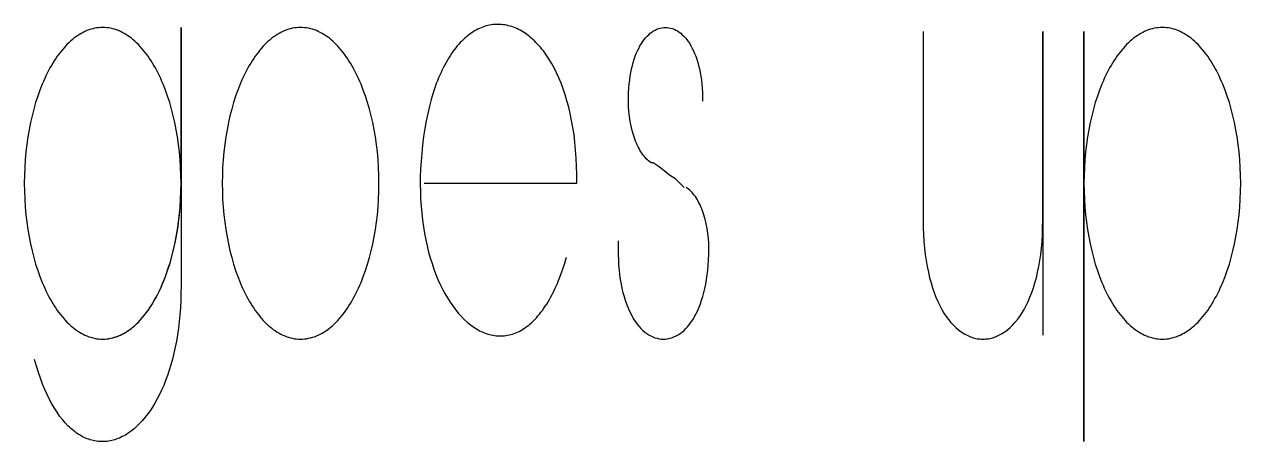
# Model space of a CAD drawing. Extents: x -841 to 6211, y -469 to 2808.
# Drawn here: x -560.7 to -391.4, y 2047.4 to 2105.4 of the extents above; entities that cross this region are included whole.
import ezdxf

# ---------------------------------------------------------------- set-up
doc = ezdxf.new("R2010")
doc.units = 0
doc.layers.add('T5_LOGOLAYER_21', color=18, linetype='CONTINUOUS')

msp = doc.modelspace()

# ---------------------------------------------------------------- linework, layer by layer
at = {"layer": 'T5_LOGOLAYER_21'}
for points in [[(-549.78, 2061.63), (-549.5, 2061.64), (-549.22, 2061.66), (-548.95, 2061.69), (-548.67, 2061.74), (-548.4, 2061.8), (-548.12, 2061.88), (-547.85, 2061.97), (-547.59, 2062.07), (-547.32, 2062.18), (-547.06, 2062.31), (-546.8, 2062.45), (-546.54, 2062.6), (-546.29, 2062.77), (-546.04, 2062.94), (-545.79, 2063.13), (-545.54, 2063.33), (-545.3, 2063.54), (-545.06, 2063.77), (-544.82, 2064), (-544.59, 2064.24), (-544.36, 2064.5), (-544.13, 2064.77), (-543.91, 2065.04), (-543.69, 2065.33), (-543.47, 2065.63), (-543.26, 2065.93), (-543.05, 2066.25), (-542.85, 2066.58), (-542.65, 2066.91), (-542.45, 2067.26), (-542.26, 2067.61), (-542.08, 2067.97), (-541.89, 2068.35), (-541.71, 2068.73), (-541.54, 2069.11), (-541.37, 2069.51), (-541.05, 2070.33), (-540.74, 2071.18), (-540.46, 2072.06), (-540.2, 2072.97), (-539.96, 2073.9), (-539.74, 2074.86), (-539.54, 2075.84), (-539.37, 2076.85), (-539.23, 2077.88), (-539.1, 2078.92), (-539.01, 2079.99), (-538.94, 2081.08), (-538.9, 2082.18), (-538.88, 2083.29), (-538.9, 2084.4), (-538.94, 2085.5), (-539.01, 2086.59), (-539.1, 2087.65), (-539.23, 2088.7), (-539.37, 2089.73), (-539.54, 2090.74), (-539.74, 2091.72), (-539.96, 2092.68), (-540.2, 2093.61), (-540.46, 2094.52), (-540.74, 2095.4), (-541.05, 2096.25), (-541.37, 2097.07), (-541.54, 2097.46), (-541.71, 2097.85), (-541.89, 2098.23), (-542.08, 2098.61), (-542.26, 2098.97), (-542.45, 2099.32), (-542.65, 2099.67), (-542.85, 2100), (-543.05, 2100.33), (-543.26, 2100.65), (-543.47, 2100.95), (-543.69, 2101.25), (-543.91, 2101.54), (-544.13, 2101.81), (-544.36, 2102.08), (-544.59, 2102.34), (-544.82, 2102.58), (-545.06, 2102.81), (-545.3, 2103.04), (-545.54, 2103.25), (-545.79, 2103.45), (-546.04, 2103.64), (-546.29, 2103.81), (-546.54, 2103.98), (-546.8, 2104.13), (-547.06, 2104.27), (-547.32, 2104.4), (-547.59, 2104.51), (-547.85, 2104.61), (-548.12, 2104.7), (-548.4, 2104.78), (-548.67, 2104.84), (-548.95, 2104.89), (-549.22, 2104.92), (-549.5, 2104.94), (-549.78, 2104.95), (-550.07, 2104.94), (-550.35, 2104.92), (-550.62, 2104.89), (-550.9, 2104.84), (-551.17, 2104.78), (-551.44, 2104.7), (-551.71, 2104.61), (-551.98, 2104.51), (-552.25, 2104.4), (-552.51, 2104.27), (-552.77, 2104.13), (-553.03, 2103.98), (-553.28, 2103.81), (-553.53, 2103.64), (-553.78, 2103.45), (-554.03, 2103.25), (-554.27, 2103.04), (-554.51, 2102.81), (-554.75, 2102.58), (-554.98, 2102.34), (-555.21, 2102.08), (-555.44, 2101.81), (-555.66, 2101.54), (-555.88, 2101.25), (-556.1, 2100.95), (-556.31, 2100.65), (-556.52, 2100.33), (-556.72, 2100), (-556.92, 2099.67), (-557.12, 2099.32), (-557.31, 2098.97), (-557.49, 2098.61), (-557.68, 2098.23), (-557.85, 2097.85), (-558.03, 2097.46), (-558.2, 2097.07), (-558.52, 2096.25), (-558.82, 2095.4), (-559.11, 2094.52), (-559.37, 2093.61), (-559.61, 2092.68), (-559.83, 2091.72), (-560.03, 2090.74), (-560.2, 2089.73), (-560.34, 2088.7), (-560.47, 2087.65), (-560.56, 2086.59), (-560.63, 2085.5), (-560.67, 2084.4), (-560.69, 2083.29), (-560.67, 2082.18), (-560.63, 2081.08), (-560.56, 2079.99), (-560.47, 2078.92), (-560.34, 2077.88), (-560.2, 2076.85), (-560.03, 2075.84), (-559.83, 2074.86), (-559.61, 2073.9), (-559.37, 2072.97), (-559.11, 2072.06), (-558.82, 2071.18), (-558.52, 2070.33), (-558.2, 2069.51), (-558.03, 2069.11), (-557.85, 2068.73), (-557.68, 2068.35), (-557.49, 2067.97), (-557.31, 2067.61), (-557.12, 2067.26), (-556.92, 2066.91), (-556.72, 2066.58), (-556.52, 2066.25), (-556.31, 2065.93), (-556.1, 2065.63), (-555.88, 2065.33), (-555.66, 2065.04), (-555.44, 2064.77), (-555.21, 2064.5), (-554.98, 2064.24), (-554.75, 2064), (-554.51, 2063.77), (-554.27, 2063.54), (-554.03, 2063.33), (-553.78, 2063.13), (-553.53, 2062.94), (-553.28, 2062.77), (-553.03, 2062.6), (-552.77, 2062.45), (-552.51, 2062.31), (-552.25, 2062.18), (-551.98, 2062.07), (-551.71, 2061.97), (-551.44, 2061.88), (-551.17, 2061.8), (-550.9, 2061.74), (-550.62, 2061.69), (-550.35, 2061.66), (-550.07, 2061.64)], [(-522.24, 2061.63), (-521.96, 2061.64), (-521.68, 2061.66), (-521.4, 2061.69), (-521.13, 2061.74), (-520.85, 2061.8), (-520.58, 2061.88), (-520.31, 2061.97), (-520.04, 2062.07), (-519.78, 2062.18), (-519.52, 2062.31), (-519.26, 2062.45), (-519, 2062.6), (-518.75, 2062.77), (-518.49, 2062.94), (-518.24, 2063.13), (-518, 2063.33), (-517.76, 2063.54), (-517.52, 2063.77), (-517.28, 2064), (-517.05, 2064.24), (-516.81, 2064.5), (-516.59, 2064.77), (-516.37, 2065.04), (-516.15, 2065.33), (-515.93, 2065.63), (-515.72, 2065.93), (-515.51, 2066.25), (-515.31, 2066.58), (-515.11, 2066.91), (-514.91, 2067.26), (-514.72, 2067.61), (-514.53, 2067.97), (-514.35, 2068.35), (-514.17, 2068.73), (-514, 2069.11), (-513.83, 2069.51), (-513.51, 2070.33), (-513.2, 2071.18), (-512.92, 2072.06), (-512.66, 2072.97), (-512.41, 2073.9), (-512.2, 2074.86), (-512, 2075.84), (-511.83, 2076.85), (-511.68, 2077.88), (-511.56, 2078.92), (-511.46, 2079.99), (-511.4, 2081.08), (-511.35, 2082.18), (-511.34, 2083.29), (-511.35, 2084.4), (-511.4, 2085.5), (-511.46, 2086.59), (-511.56, 2087.65), (-511.68, 2088.7), (-511.83, 2089.73), (-512, 2090.74), (-512.2, 2091.72), (-512.41, 2092.68), (-512.66, 2093.61), (-512.92, 2094.52), (-513.2, 2095.4), (-513.51, 2096.25), (-513.83, 2097.07), (-514, 2097.46), (-514.17, 2097.85), (-514.35, 2098.23), (-514.53, 2098.61), (-514.72, 2098.97), (-514.91, 2099.32), (-515.11, 2099.67), (-515.31, 2100), (-515.51, 2100.33), (-515.72, 2100.65), (-515.93, 2100.95), (-516.15, 2101.25), (-516.37, 2101.54), (-516.59, 2101.81), (-516.81, 2102.08), (-517.05, 2102.34), (-517.28, 2102.58), (-517.52, 2102.81), (-517.76, 2103.04), (-518, 2103.25), (-518.24, 2103.45), (-518.49, 2103.64), (-518.75, 2103.81), (-519, 2103.98), (-519.26, 2104.13), (-519.52, 2104.27), (-519.78, 2104.4), (-520.04, 2104.51), (-520.31, 2104.61), (-520.58, 2104.7), (-520.85, 2104.78), (-521.13, 2104.84), (-521.4, 2104.89), (-521.68, 2104.92), (-521.96, 2104.94), (-522.24, 2104.95), (-522.52, 2104.94), (-522.8, 2104.92), (-523.08, 2104.89), (-523.36, 2104.84), (-523.63, 2104.78), (-523.9, 2104.7), (-524.17, 2104.61), (-524.44, 2104.51), (-524.7, 2104.4), (-524.97, 2104.27), (-525.23, 2104.13), (-525.48, 2103.98), (-525.74, 2103.81), (-525.99, 2103.64), (-526.24, 2103.45), (-526.49, 2103.25), (-526.73, 2103.04), (-526.97, 2102.81), (-527.21, 2102.58), (-527.44, 2102.34), (-527.67, 2102.08), (-527.9, 2101.81), (-528.12, 2101.54), (-528.34, 2101.25), (-528.55, 2100.95), (-528.76, 2100.65), (-528.97, 2100.33), (-529.18, 2100), (-529.38, 2099.67), (-529.57, 2099.32), (-529.76, 2098.97), (-529.95, 2098.61), (-530.13, 2098.23), (-530.31, 2097.85), (-530.49, 2097.46), (-530.65, 2097.07), (-530.98, 2096.25), (-531.28, 2095.4), (-531.57, 2094.52), (-531.83, 2093.61), (-532.07, 2092.68), (-532.29, 2091.72), (-532.48, 2090.74), (-532.65, 2089.73), (-532.8, 2088.7), (-532.92, 2087.65), (-533.02, 2086.59), (-533.09, 2085.5), (-533.13, 2084.4), (-533.14, 2083.29), (-533.13, 2082.18), (-533.09, 2081.08), (-533.02, 2079.99), (-532.92, 2078.92), (-532.8, 2077.88), (-532.65, 2076.85), (-532.48, 2075.84), (-532.29, 2074.86), (-532.07, 2073.9), (-531.83, 2072.97), (-531.57, 2072.06), (-531.28, 2071.18), (-530.98, 2070.33), (-530.65, 2069.51), (-530.49, 2069.11), (-530.31, 2068.73), (-530.13, 2068.35), (-529.95, 2067.97), (-529.76, 2067.61), (-529.57, 2067.26), (-529.38, 2066.91), (-529.18, 2066.58), (-528.97, 2066.25), (-528.76, 2065.93), (-528.55, 2065.63), (-528.34, 2065.33), (-528.12, 2065.04), (-527.9, 2064.77), (-527.67, 2064.5), (-527.44, 2064.24), (-527.21, 2064), (-526.97, 2063.77), (-526.73, 2063.54), (-526.49, 2063.33), (-526.24, 2063.13), (-525.99, 2062.94), (-525.74, 2062.77), (-525.48, 2062.6), (-525.23, 2062.45), (-524.97, 2062.31), (-524.7, 2062.18), (-524.44, 2062.07), (-524.17, 2061.97), (-523.9, 2061.88), (-523.63, 2061.8), (-523.36, 2061.74), (-523.08, 2061.69), (-522.8, 2061.66), (-522.52, 2061.64)], [(-413.22, 2062.2), (-413.22, 2104.38), (-413.22, 2083.29), (-413.2, 2082.18), (-413.16, 2081.08), (-413.09, 2079.99), (-413, 2078.92), (-412.87, 2077.88), (-412.73, 2076.85), (-412.56, 2075.84), (-412.36, 2074.86), (-412.14, 2073.9), (-411.9, 2072.97), (-411.64, 2072.06), (-411.36, 2071.18), (-411.05, 2070.33), (-410.73, 2069.51), (-410.56, 2069.11), (-410.39, 2068.73), (-410.21, 2068.35), (-410.02, 2067.97), (-409.84, 2067.61), (-409.65, 2067.26), (-409.45, 2066.91), (-409.25, 2066.58), (-409.05, 2066.25), (-408.84, 2065.93), (-408.63, 2065.63), (-408.41, 2065.33), (-408.19, 2065.04), (-407.97, 2064.77), (-407.74, 2064.5), (-407.51, 2064.24), (-407.28, 2064), (-407.04, 2063.77), (-406.8, 2063.54), (-406.56, 2063.33), (-406.31, 2063.13), (-406.06, 2062.94), (-405.81, 2062.77), (-405.56, 2062.6), (-405.3, 2062.45), (-405.04, 2062.31), (-404.78, 2062.18), (-404.51, 2062.07), (-404.25, 2061.97), (-403.98, 2061.88), (-403.7, 2061.8), (-403.43, 2061.74), (-403.15, 2061.69), (-402.88, 2061.66), (-402.6, 2061.64), (-402.32, 2061.63), (-402.03, 2061.64), (-401.75, 2061.66), (-401.48, 2061.69), (-401.2, 2061.74), (-400.93, 2061.8), (-400.66, 2061.88), (-400.39, 2061.97), (-400.12, 2062.07), (-399.85, 2062.18), (-399.59, 2062.31), (-399.33, 2062.45), (-399.07, 2062.6), (-398.82, 2062.77), (-398.57, 2062.94), (-398.32, 2063.13), (-398.07, 2063.33), (-397.83, 2063.54), (-397.59, 2063.77), (-397.35, 2064), (-397.12, 2064.24), (-396.89, 2064.5), (-396.66, 2064.77), (-396.44, 2065.04), (-396.22, 2065.33), (-396, 2065.63), (-395.79, 2065.93), (-395.58, 2066.25), (-395.38, 2066.58), (-395.18, 2066.91), (-394.99, 2067.26), (-394.79, 2067.61), (-394.61, 2067.97), (-394.42, 2068.35), (-394.25, 2068.73), (-394.07, 2069.11), (-393.9, 2069.51), (-393.58, 2070.33), (-393.28, 2071.18), (-392.99, 2072.06), (-392.73, 2072.97), (-392.49, 2073.9), (-392.27, 2074.86), (-392.07, 2075.84), (-391.9, 2076.85), (-391.76, 2077.88), (-391.63, 2078.92), (-391.54, 2079.99), (-391.47, 2081.08), (-391.43, 2082.18), (-391.41, 2083.29), (-391.43, 2084.4), (-391.47, 2085.5), (-391.54, 2086.59), (-391.63, 2087.65), (-391.76, 2088.7), (-391.9, 2089.73), (-392.07, 2090.74), (-392.27, 2091.72), (-392.49, 2092.68), (-392.73, 2093.61), (-392.99, 2094.52), (-393.28, 2095.4), (-393.58, 2096.25), (-393.9, 2097.07), (-394.07, 2097.46), (-394.25, 2097.85), (-394.42, 2098.23), (-394.61, 2098.61), (-394.79, 2098.97), (-394.99, 2099.32), (-395.18, 2099.67), (-395.38, 2100), (-395.58, 2100.33), (-395.79, 2100.65), (-396, 2100.95), (-396.22, 2101.25), (-396.44, 2101.54), (-396.66, 2101.81), (-396.89, 2102.08), (-397.12, 2102.34), (-397.35, 2102.58), (-397.59, 2102.81), (-397.83, 2103.04), (-398.07, 2103.25), (-398.32, 2103.45), (-398.57, 2103.64), (-398.82, 2103.81), (-399.07, 2103.98), (-399.33, 2104.13), (-399.59, 2104.27), (-399.85, 2104.4), (-400.12, 2104.51), (-400.39, 2104.61), (-400.66, 2104.7), (-400.93, 2104.78), (-401.2, 2104.84), (-401.48, 2104.89), (-401.75, 2104.92), (-402.03, 2104.94), (-402.32, 2104.95), (-402.6, 2104.94), (-402.88, 2104.92), (-403.15, 2104.89), (-403.43, 2104.84), (-403.7, 2104.78), (-403.98, 2104.7), (-404.25, 2104.61), (-404.51, 2104.51), (-404.78, 2104.4), (-405.04, 2104.27), (-405.3, 2104.13), (-405.56, 2103.98), (-405.81, 2103.81), (-406.06, 2103.64), (-406.31, 2103.45), (-406.56, 2103.25), (-406.8, 2103.04), (-407.04, 2102.81), (-407.28, 2102.58), (-407.51, 2102.34), (-407.74, 2102.08), (-407.97, 2101.81), (-408.19, 2101.54), (-408.41, 2101.25), (-408.63, 2100.95), (-408.84, 2100.65), (-409.05, 2100.33), (-409.25, 2100), (-409.45, 2099.67), (-409.65, 2099.32), (-409.84, 2098.97), (-410.02, 2098.61), (-410.21, 2098.23), (-410.39, 2097.85), (-410.56, 2097.46), (-410.73, 2097.07), (-411.05, 2096.25), (-411.36, 2095.4), (-411.64, 2094.52), (-411.9, 2093.61), (-412.14, 2092.68), (-412.36, 2091.72), (-412.56, 2090.74), (-412.73, 2089.73), (-412.87, 2088.7), (-413, 2087.65), (-413.09, 2086.59), (-413.16, 2085.5), (-413.2, 2084.4), (-413.22, 2083.29), (-413.22, 2047.38)]]:
    msp.add_lwpolyline(points, close=True, dxfattribs=at)
for points in [[(-549.78, 2061.63), (-549.5, 2061.64), (-549.21, 2061.66), (-548.93, 2061.7), (-548.65, 2061.75), (-548.37, 2061.81), (-548.09, 2061.89), (-547.82, 2061.98), (-547.55, 2062.09), (-547.28, 2062.2), (-547.01, 2062.34), (-546.75, 2062.48), (-546.49, 2062.64), (-546.23, 2062.81), (-545.97, 2062.99), (-545.72, 2063.19), (-545.47, 2063.39), (-545.23, 2063.61), (-544.98, 2063.84), (-544.74, 2064.08), (-544.51, 2064.33), (-544.27, 2064.6), (-544.04, 2064.87), (-543.82, 2065.16), (-543.6, 2065.45), (-543.38, 2065.76), (-543.17, 2066.08), (-542.96, 2066.4), (-542.75, 2066.74), (-542.55, 2067.08), (-542.35, 2067.44), (-542.16, 2067.8), (-541.97, 2068.18), (-541.79, 2068.56), (-541.61, 2068.95), (-541.44, 2069.35), (-541.27, 2069.76), (-541.11, 2070.18), (-540.95, 2070.6), (-540.65, 2071.47), (-540.36, 2072.38), (-540.11, 2073.31), (-539.87, 2074.26), (-539.66, 2075.25), (-539.47, 2076.26), (-539.3, 2077.29), (-539.17, 2078.34), (-539.05, 2079.41), (-538.97, 2080.5), (-538.91, 2081.6), (-538.88, 2082.72), (-538.88, 2083.86), (-538.88, 2104.95), (-538.88, 2069.04), (-538.89, 2068), (-538.92, 2066.98), (-538.97, 2065.98), (-539.04, 2065.01), (-539.13, 2064.06), (-539.24, 2063.13), (-539.37, 2062.23), (-539.52, 2061.35), (-539.69, 2060.49), (-539.87, 2059.66), (-540.07, 2058.85), (-540.28, 2058.07), (-540.51, 2057.31), (-540.76, 2056.58), (-541.02, 2055.87), (-541.29, 2055.19), (-541.58, 2054.54), (-541.88, 2053.91), (-542.19, 2053.31), (-542.51, 2052.73), (-542.84, 2052.19), (-543.18, 2051.67), (-543.54, 2051.18), (-543.9, 2050.72), (-544.27, 2050.29), (-544.64, 2049.88), (-545.03, 2049.51), (-545.42, 2049.16), (-545.82, 2048.84), (-546.22, 2048.56), (-546.63, 2048.3), (-547.05, 2048.08), (-547.46, 2047.88), (-547.67, 2047.8), (-547.89, 2047.72), (-548.1, 2047.65), (-548.31, 2047.59), (-548.52, 2047.54), (-548.74, 2047.49), (-548.95, 2047.45), (-549.16, 2047.42), (-549.38, 2047.4), (-549.59, 2047.39), (-549.81, 2047.38), (-550.02, 2047.39), (-550.24, 2047.4), (-550.45, 2047.42), (-550.66, 2047.45), (-550.88, 2047.48), (-551.09, 2047.53), (-551.31, 2047.58), (-551.52, 2047.64), (-551.73, 2047.71), (-551.94, 2047.79), (-552.16, 2047.88), (-552.37, 2047.97), (-552.58, 2048.07), (-552.78, 2048.19), (-552.99, 2048.31), (-553.2, 2048.44), (-553.41, 2048.58), (-553.61, 2048.73), (-553.81, 2048.88), (-554.02, 2049.05), (-554.22, 2049.22), (-554.42, 2049.41), (-554.61, 2049.6), (-555.01, 2050.01), (-555.39, 2050.46), (-555.77, 2050.94), (-556.13, 2051.47), (-556.49, 2052.02), (-556.85, 2052.62), (-557.19, 2053.26), (-557.52, 2053.93), (-557.84, 2054.64), (-558.15, 2055.39), (-558.44, 2056.18), (-558.73, 2057), (-559, 2057.87), (-559.25, 2058.78)], [(-505.03, 2083.29), (-483.8, 2083.29), (-483.8, 2084.49), (-483.83, 2085.66), (-483.88, 2086.8), (-483.96, 2087.91), (-484.06, 2088.99), (-484.19, 2090.03), (-484.34, 2091.04), (-484.52, 2092.02), (-484.71, 2092.97), (-484.93, 2093.88), (-485.17, 2094.76), (-485.42, 2095.61), (-485.7, 2096.42), (-485.99, 2097.2), (-486.3, 2097.94), (-486.62, 2098.65), (-486.96, 2099.33), (-487.31, 2099.97), (-487.68, 2100.58), (-488.06, 2101.15), (-488.26, 2101.42), (-488.45, 2101.69), (-488.65, 2101.94), (-488.86, 2102.19), (-489.06, 2102.42), (-489.27, 2102.65), (-489.48, 2102.87), (-489.69, 2103.08), (-489.91, 2103.28), (-490.13, 2103.47), (-490.35, 2103.66), (-490.57, 2103.83), (-490.79, 2104), (-491.01, 2104.15), (-491.24, 2104.3), (-491.47, 2104.44), (-491.7, 2104.56), (-491.93, 2104.68), (-492.16, 2104.79), (-492.39, 2104.89), (-492.62, 2104.99), (-492.86, 2105.07), (-493.09, 2105.14), (-493.33, 2105.2), (-493.56, 2105.26), (-493.8, 2105.3), (-494.04, 2105.34), (-494.28, 2105.36), (-494.51, 2105.38), (-494.75, 2105.38), (-494.99, 2105.38), (-495.23, 2105.37), (-495.47, 2105.35), (-495.7, 2105.31), (-495.94, 2105.27), (-496.18, 2105.22), (-496.41, 2105.16), (-496.65, 2105.09), (-496.88, 2105.01), (-497.11, 2104.92), (-497.35, 2104.82), (-497.58, 2104.71), (-497.81, 2104.59), (-498.04, 2104.46), (-498.26, 2104.32), (-498.49, 2104.17), (-498.71, 2104.01), (-498.93, 2103.84), (-499.16, 2103.66), (-499.37, 2103.47), (-499.59, 2103.27), (-499.8, 2103.06), (-500.02, 2102.84), (-500.23, 2102.62), (-500.43, 2102.38), (-500.64, 2102.13), (-500.84, 2101.87), (-501.04, 2101.6), (-501.24, 2101.31), (-501.43, 2101.02), (-501.62, 2100.72), (-501.81, 2100.41), (-502, 2100.09), (-502.18, 2099.76), (-502.36, 2099.41), (-502.53, 2099.06), (-502.7, 2098.7), (-502.87, 2098.32), (-503.03, 2097.94), (-503.19, 2097.54), (-503.35, 2097.14), (-503.5, 2096.72), (-503.79, 2095.86), (-504.06, 2094.95), (-504.31, 2094), (-504.55, 2093.01), (-504.76, 2091.98), (-504.95, 2090.9), (-505.13, 2089.78), (-505.28, 2088.61), (-505.39, 2087.48), (-505.48, 2086.37), (-505.54, 2085.28), (-505.58, 2084.21), (-505.59, 2083.15), (-505.57, 2082.11), (-505.54, 2081.1), (-505.47, 2080.1), (-505.39, 2079.12), (-505.28, 2078.17), (-505.15, 2077.24), (-505, 2076.33), (-504.83, 2075.44), (-504.64, 2074.58), (-504.43, 2073.74), (-504.2, 2072.92), (-503.95, 2072.13), (-503.69, 2071.37), (-503.41, 2070.63), (-503.12, 2069.92), (-502.81, 2069.23), (-502.49, 2068.58), (-502.15, 2067.95), (-501.8, 2067.35), (-501.44, 2066.78), (-501.07, 2066.24), (-500.69, 2065.73), (-500.29, 2065.25), (-499.89, 2064.8), (-499.48, 2064.38), (-499.06, 2064), (-498.85, 2063.82), (-498.63, 2063.65), (-498.42, 2063.49), (-498.2, 2063.33), (-497.98, 2063.19), (-497.76, 2063.05), (-497.54, 2062.92), (-497.32, 2062.8), (-497.1, 2062.69), (-496.87, 2062.59), (-496.64, 2062.49), (-496.42, 2062.41), (-496.19, 2062.33), (-495.96, 2062.27), (-495.73, 2062.21), (-495.5, 2062.16), (-495.27, 2062.12), (-495.04, 2062.1), (-494.81, 2062.08), (-494.58, 2062.07), (-494.35, 2062.07), (-494.12, 2062.07), (-493.89, 2062.09), (-493.66, 2062.12), (-493.43, 2062.16), (-493.2, 2062.21), (-492.97, 2062.27), (-492.74, 2062.34), (-492.51, 2062.41), (-492.28, 2062.5), (-492.06, 2062.6), (-491.83, 2062.71), (-491.61, 2062.83), (-491.38, 2062.96), (-491.16, 2063.1), (-490.94, 2063.25), (-490.71, 2063.41), (-490.49, 2063.59), (-490.28, 2063.77), (-490.06, 2063.96), (-489.84, 2064.17), (-489.63, 2064.38), (-489.42, 2064.61), (-489.21, 2064.85), (-489, 2065.1), (-488.8, 2065.36), (-488.59, 2065.63), (-488.39, 2065.91), (-488.19, 2066.21), (-487.99, 2066.51), (-487.8, 2066.83), (-487.61, 2067.16), (-487.42, 2067.5), (-487.23, 2067.85), (-487.05, 2068.22), (-486.87, 2068.6), (-486.69, 2068.98), (-486.51, 2069.38), (-486.34, 2069.8), (-486.17, 2070.22), (-485.84, 2071.11), (-485.53, 2072.04), (-485.23, 2073.03)], [(-468.88, 2082.72), (-470.03, 2083.86), (-470.89, 2084.43), (-472.32, 2085.57), (-473.18, 2086.14), (-473.47, 2086.14), (-473.64, 2086.26), (-473.81, 2086.4), (-473.97, 2086.55), (-474.13, 2086.71), (-474.29, 2086.88), (-474.44, 2087.06), (-474.59, 2087.26), (-474.73, 2087.46), (-474.87, 2087.68), (-475.01, 2087.9), (-475.14, 2088.13), (-475.27, 2088.38), (-475.39, 2088.63), (-475.5, 2088.89), (-475.61, 2089.16), (-475.72, 2089.43), (-475.92, 2090.01), (-476.09, 2090.61), (-476.24, 2091.24), (-476.37, 2091.89), (-476.47, 2092.57), (-476.55, 2093.26), (-476.6, 2093.97), (-476.62, 2094.69), (-476.62, 2095.32), (-476.59, 2095.93), (-476.56, 2096.52), (-476.51, 2097.09), (-476.44, 2097.65), (-476.37, 2098.18), (-476.28, 2098.69), (-476.18, 2099.18), (-476.07, 2099.65), (-475.95, 2100.1), (-475.81, 2100.53), (-475.67, 2100.94), (-475.52, 2101.33), (-475.36, 2101.7), (-475.19, 2102.05), (-475.01, 2102.38), (-474.82, 2102.7), (-474.63, 2102.99), (-474.43, 2103.26), (-474.23, 2103.51), (-474.02, 2103.74), (-473.8, 2103.95), (-473.58, 2104.14), (-473.36, 2104.31), (-473.13, 2104.46), (-472.9, 2104.59), (-472.66, 2104.7), (-472.42, 2104.79), (-472.18, 2104.86), (-471.94, 2104.91), (-471.7, 2104.94), (-471.46, 2104.95), (-471.22, 2104.94), (-470.98, 2104.91), (-470.74, 2104.86), (-470.5, 2104.79), (-470.26, 2104.7), (-470.02, 2104.59), (-469.79, 2104.46), (-469.56, 2104.31), (-469.34, 2104.14), (-469.12, 2103.95), (-468.9, 2103.74), (-468.69, 2103.51), (-468.49, 2103.26), (-468.29, 2102.99), (-468.09, 2102.7), (-467.91, 2102.38), (-467.73, 2102.05), (-467.56, 2101.7), (-467.4, 2101.33), (-467.25, 2100.94), (-467.11, 2100.53), (-466.97, 2100.1), (-466.85, 2099.65), (-466.74, 2099.18), (-466.64, 2098.69), (-466.55, 2098.18), (-466.47, 2097.65), (-466.41, 2097.09), (-466.36, 2096.52), (-466.32, 2095.93), (-466.3, 2095.32), (-466.3, 2094.69)], [(-435.6, 2104.38), (-435.6, 2078.16), (-435.58, 2077.14), (-435.55, 2076.16), (-435.49, 2075.21), (-435.41, 2074.29), (-435.31, 2073.4), (-435.19, 2072.54), (-435.04, 2071.72), (-434.88, 2070.93), (-434.7, 2070.17), (-434.5, 2069.44), (-434.29, 2068.75), (-434.06, 2068.09), (-433.82, 2067.46), (-433.56, 2066.86), (-433.28, 2066.29), (-433, 2065.76), (-432.7, 2065.26), (-432.39, 2064.79), (-432.07, 2064.36), (-431.74, 2063.95), (-431.4, 2063.58), (-431.05, 2063.24), (-430.69, 2062.94), (-430.33, 2062.66), (-430.15, 2062.54), (-429.96, 2062.42), (-429.78, 2062.31), (-429.59, 2062.21), (-429.4, 2062.12), (-429.21, 2062.03), (-429.02, 2061.96), (-428.83, 2061.89), (-428.64, 2061.83), (-428.44, 2061.77), (-428.25, 2061.73), (-428.06, 2061.69), (-427.86, 2061.67), (-427.67, 2061.65), (-427.47, 2061.63), (-427.28, 2061.63), (-427.08, 2061.63), (-426.89, 2061.65), (-426.69, 2061.67), (-426.5, 2061.69), (-426.3, 2061.73), (-426.11, 2061.77), (-425.92, 2061.83), (-425.72, 2061.89), (-425.53, 2061.96), (-425.34, 2062.03), (-425.15, 2062.12), (-424.96, 2062.21), (-424.78, 2062.31), (-424.59, 2062.42), (-424.4, 2062.54), (-424.22, 2062.66), (-423.86, 2062.94), (-423.5, 2063.24), (-423.16, 2063.58), (-422.82, 2063.95), (-422.49, 2064.36), (-422.16, 2064.79), (-421.85, 2065.26), (-421.56, 2065.76), (-421.27, 2066.29), (-421, 2066.86), (-420.74, 2067.46), (-420.49, 2068.09), (-420.26, 2068.75), (-420.05, 2069.44), (-419.85, 2070.17), (-419.67, 2070.93), (-419.51, 2071.72), (-419.37, 2072.54), (-419.24, 2073.4), (-419.14, 2074.29), (-419.06, 2075.21), (-419, 2076.16), (-418.97, 2077.14), (-418.96, 2078.16), (-418.96, 2104.38), (-418.96, 2062.2)], [(-478.06, 2075.31), (-478.06, 2074.17), (-478.05, 2073.4), (-478.02, 2072.65), (-477.98, 2071.93), (-477.92, 2071.23), (-477.84, 2070.56), (-477.75, 2069.91), (-477.64, 2069.28), (-477.52, 2068.68), (-477.38, 2068.11), (-477.23, 2067.56), (-477.07, 2067.03), (-476.89, 2066.53), (-476.71, 2066.05), (-476.51, 2065.6), (-476.3, 2065.17), (-476.09, 2064.76), (-475.86, 2064.38), (-475.62, 2064.03), (-475.38, 2063.7), (-475.13, 2063.39), (-474.87, 2063.11), (-474.61, 2062.85), (-474.34, 2062.62), (-474.06, 2062.41), (-473.78, 2062.23), (-473.5, 2062.07), (-473.21, 2061.94), (-472.92, 2061.83), (-472.63, 2061.74), (-472.34, 2061.68), (-472.04, 2061.64), (-471.75, 2061.63), (-471.45, 2061.64), (-471.16, 2061.68), (-470.86, 2061.74), (-470.57, 2061.83), (-470.28, 2061.94), (-469.99, 2062.07), (-469.71, 2062.23), (-469.43, 2062.41), (-469.15, 2062.62), (-468.88, 2062.85), (-468.62, 2063.11), (-468.36, 2063.39), (-468.11, 2063.7), (-467.87, 2064.03), (-467.63, 2064.38), (-467.41, 2064.76), (-467.19, 2065.17), (-466.98, 2065.6), (-466.79, 2066.05), (-466.6, 2066.53), (-466.43, 2067.03), (-466.26, 2067.56), (-466.11, 2068.11), (-465.98, 2068.68), (-465.85, 2069.28), (-465.75, 2069.91), (-465.65, 2070.56), (-465.58, 2071.23), (-465.52, 2071.93), (-465.47, 2072.65), (-465.44, 2073.4), (-465.43, 2074.17), (-465.45, 2074.9), (-465.49, 2075.61), (-465.56, 2076.31), (-465.66, 2076.99), (-465.78, 2077.65), (-465.93, 2078.29), (-466.02, 2078.6), (-466.11, 2078.9), (-466.2, 2079.19), (-466.3, 2079.48), (-466.41, 2079.75), (-466.52, 2080.02), (-466.64, 2080.28), (-466.76, 2080.53), (-466.89, 2080.78), (-467.02, 2081.01), (-467.16, 2081.23), (-467.3, 2081.44), (-467.45, 2081.64), (-467.6, 2081.83), (-467.76, 2082.01), (-467.91, 2082.18), (-468.08, 2082.33), (-468.24, 2082.47), (-468.42, 2082.6), (-468.59, 2082.72)]]:
    msp.add_lwpolyline(points, dxfattribs=at)

doc.saveas('drawing.dxf')
